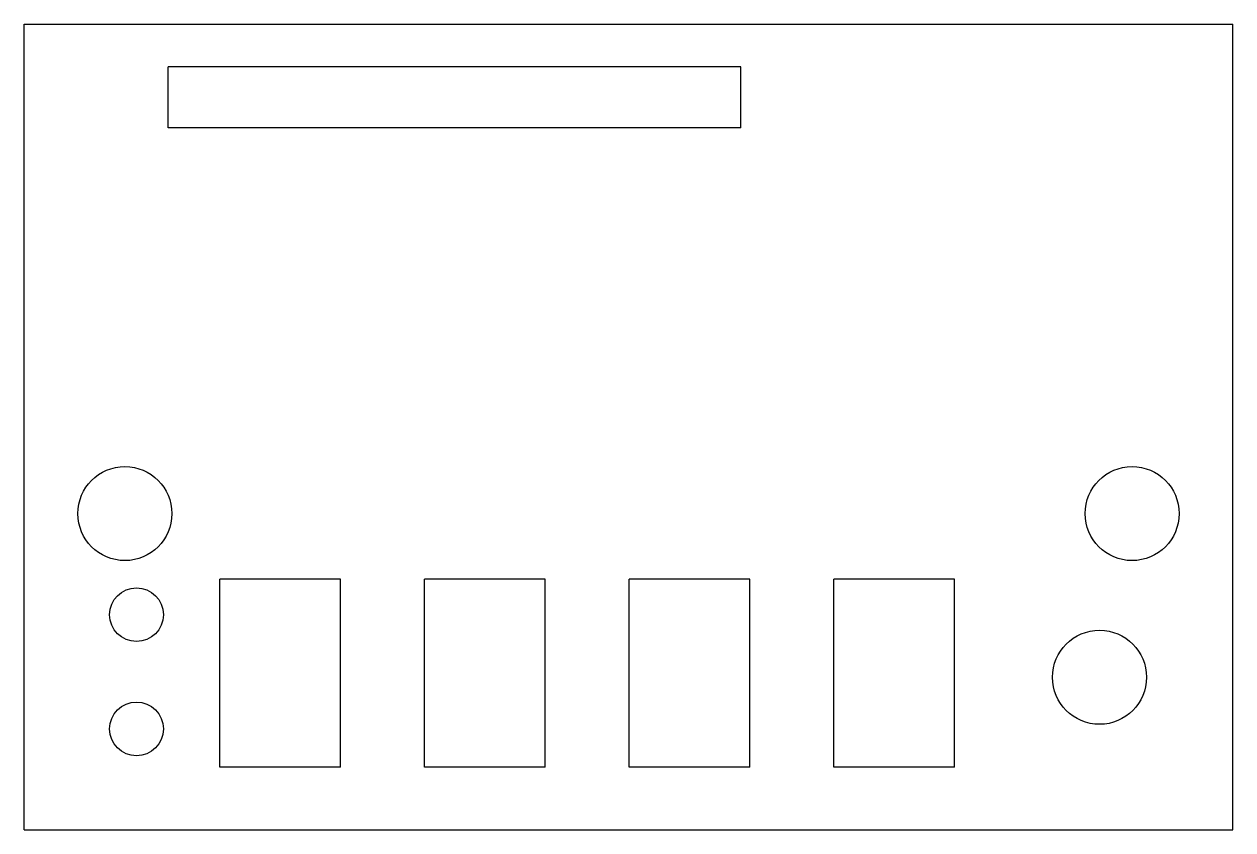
# Model space of a CAD drawing. Header units: millimetres. Extents: x -45 to 45, y -30 to 30.
import ezdxf

# ---------------------------------------------------------------- set-up
doc = ezdxf.new("R2010")
doc.units = ezdxf.units.MM

msp = doc.modelspace()

# ---------------------------------------------------------------- linework, layer by layer
for p, q in [((-45, -30), (-45, 30)), ((-45, 30), (45, 30)), ((45, -30), (45, 30)), ((-34.27, 22.28), (-34.27, 26.82)), ((8.37, 26.82), (-34.27, 26.82)), ((8.37, 22.28), (8.37, 26.82)), ((8.37, 22.28), (-34.27, 22.28)), ((-30.435, -25.33), (-30.435, -11.33)), ((-21.435, -11.33), (-30.435, -11.33)), ((-21.435, -25.33), (-21.435, -11.33)), ((-15.195, -25.33), (-15.195, -11.33)), ((-6.195, -11.33), (-15.195, -11.33)), ((-6.195, -25.33), (-6.195, -11.33)), ((0.045, -25.33), (0.045, -11.33)), ((9.045, -11.33), (0.045, -11.33)), ((9.045, -25.33), (9.045, -11.33)), ((15.285, -25.33), (15.285, -11.33)), ((24.285, -11.33), (15.285, -11.33)), ((24.285, -25.33), (24.285, -11.33)), ((-21.435, -25.33), (-30.435, -25.33)), ((-6.195, -25.33), (-15.195, -25.33)), ((9.045, -25.33), (0.045, -25.33)), ((24.285, -25.33), (15.285, -25.33)), ((-45, -30), (45, -30))]:
    msp.add_line(p, q)
for centre, radius in [((-37.5, -6.45), 3.5), ((37.5, -6.45), 3.5), ((-36.635, -13.977), 2), ((35.075, -18.64), 3.5), ((-36.635, -22.486), 2)]:
    msp.add_circle(centre, radius)

doc.saveas('drawing.dxf')
